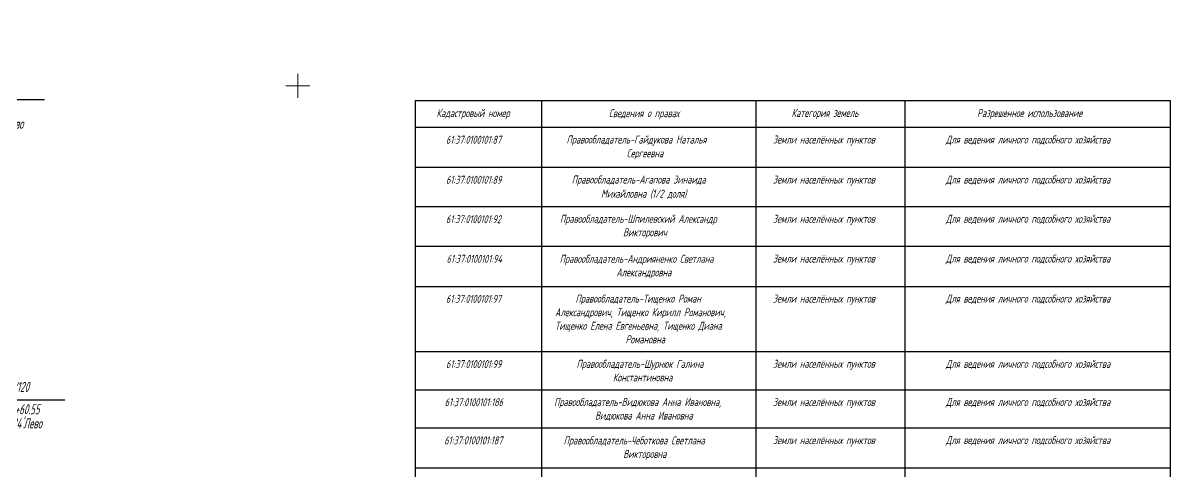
# Model space of a CAD drawing. Extents: x 2208637 to 2213412, y 575334 to 577367.
# Drawn here: x 2211165.7 to 2211309, y 576501.9 to 576557.9 of the extents above; entities that cross this region are included whole.
import ezdxf

# ---------------------------------------------------------------- set-up
doc = ezdxf.new("R2010")
doc.units = 0
doc.header["$LTSCALE"] = 0.5
doc.layers.get('0').update_dxf_attribs({"lineweight": 25})
for name, color, linetype, lineweight in [('ИИ_ГРАНИЦЫ_ЗЕМЛЕПОЛЬЗОВАТЕЛЕЙ', 7, 'Continuous', 25), ('ИИ_КООРДИНАТНАЯ_СЕТКА', 3, 'Continuous', 25), ('ИИ_ТРАССЫ_КЛС', 5, 'Continuous', 40)]:
    doc.layers.add(name, color=color, linetype=linetype, lineweight=lineweight)
doc.styles.add('D431', font='', dxfattribs={"height": 1})
doc.styles.add('GOST 2.304', font='cs_gost2304.shx', dxfattribs={"width": 0.8, "oblique": 15})
doc.styles.get('D431').set_extended_font_data('D431', italic=True)

# ---------------------------------------------------------------- blocks, each defined once
blk = doc.blocks.new('500_12')
at = {"color": 0, "linetype": 'Continuous', "lineweight": -2, "flags": 128}
for points in [[(0, 3), (0, -3)], [(-3, 0), (3, 0)]]:
    blk.add_lwpolyline(points, dxfattribs=at)
at = {"color": 7, "linetype": 'Continuous', "lineweight": -2, "style": 'D431'}
blk.add_attdef('Вертикальная_подпись', (-0.5, 0.5), '', height=2, rotation=90, dxfattribs=at)
blk.add_attdef('Горизонтальная_подпись', (0.5, 0.5), '', height=2, dxfattribs=at)

msp = doc.modelspace()

# ---------------------------------------------------------------- linework, layer by layer
at = {"layer": 'ИИ_ГРАНИЦЫ_ЗЕМЛЕПОЛЬЗОВАТЕЛЕЙ', "flags": 128}
for points in [[(2211214.66, 576548.16), (2211214.66, 576450.81)], [(2211214.66, 576548.16), (2211308.97, 576548.16)], [(2211230.46, 576548.16), (2211230.46, 576450.81)], [(2211257.21, 576548.16), (2211257.21, 576450.81)], [(2211275.84, 576548.16), (2211275.84, 576450.81)], [(2211308.97, 576548.16), (2211308.97, 576450.81)], [(2211214.66, 576544.83), (2211308.97, 576544.83)], [(2211214.66, 576539.83), (2211308.97, 576539.83)], [(2211214.66, 576534.93), (2211308.97, 576534.93)], [(2211214.66, 576529.96), (2211308.97, 576529.96)], [(2211214.66, 576524.96), (2211308.97, 576524.96)], [(2211214.66, 576516.81), (2211308.97, 576516.81)], [(2211214.66, 576512.05), (2211308.97, 576512.05)], [(2211214.66, 576507.28), (2211308.97, 576507.28)], [(2211214.66, 576502.28), (2211308.97, 576502.28)]]:
    msp.add_lwpolyline(points, dxfattribs=at)
at = {"layer": 'ИИ_ТРАССЫ_КЛС', "lineweight": 25, "flags": 128}
for points in [[(2211101.85, 576557.86), (2211160.31, 576548.3), (2211168.35, 576548.3)], [(2211099.54, 576533.93), (2211162.36, 576510.78), (2211170.9, 576510.78)]]:
    msp.add_lwpolyline(points, dxfattribs=at)

# ---------------------------------------------------------------- block references
at = {"layer": 'ИИ_КООРДИНАТНАЯ_СЕТКА', "color": 3, "lineweight": 20, "xscale": 0.5, "yscale": 0.5, "zscale": 0.5}
msp.add_blockref('500_12', (2211200, 576550), dxfattribs=at)

# ---------------------------------------------------------------- wipeouts: each hides what was drawn before it
at = {"lineweight": 0}
for points, layer in [([(2211217.38, 576546.03), (2211227.74, 576546.03), (2211227.74, 576547.2), (2211217.38, 576547.2)], 'ИИ_ГРАНИЦЫ_ЗЕМЛЕПОЛЬЗОВАТЕЛЕЙ'), ([(2211238.94, 576546.02), (2211248.73, 576546.02), (2211248.73, 576547.21), (2211238.94, 576547.21)], 'ИИ_ГРАНИЦЫ_ЗЕМЛЕПОЛЬЗОВАТЕЛЕЙ'), ([(2211261.74, 576546.05), (2211271.31, 576546.05), (2211271.31, 576547.19), (2211261.74, 576547.19)], 'ИИ_ГРАНИЦЫ_ЗЕМЛЕПОЛЬЗОВАТЕЛЕЙ'), ([(2211284.92, 576546.04), (2211299.89, 576546.04), (2211299.89, 576547.2), (2211284.92, 576547.2)], 'ИИ_ГРАНИЦЫ_ЗЕМЛЕПОЛЬЗОВАТЕЛЕЙ'), ([(2211218.56, 576542.7), (2211226.57, 576542.7), (2211226.57, 576543.9), (2211218.56, 576543.9)], 'ИИ_ГРАНИЦЫ_ЗЕМЛЕПОЛЬЗОВАТЕЛЕЙ'), ([(2211259.42, 576542.73), (2211273.63, 576542.73), (2211273.63, 576543.9), (2211259.42, 576543.9)], 'ИИ_ГРАНИЦЫ_ЗЕМЛЕПОЛЬЗОВАТЕЛЕЙ'), ([(2211280.99, 576542.73), (2211303.82, 576542.73), (2211303.82, 576543.9), (2211280.99, 576543.9)], 'ИИ_ГРАНИЦЫ_ЗЕМЛЕПОЛЬЗОВАТЕЛЕЙ'), ([(2211241.16, 576541.01), (2211246.51, 576541.01), (2211246.51, 576542.2), (2211241.16, 576542.2)], 'ИИ_ГРАНИЦЫ_ЗЕМЛЕПОЛЬЗОВАТЕЛЕЙ'), ([(2211218.57, 576537.7), (2211226.56, 576537.7), (2211226.56, 576538.9), (2211218.57, 576538.9)], 'ИИ_ГРАНИЦЫ_ЗЕМЛЕПОЛЬЗОВАТЕЛЕЙ'), ([(2211259.42, 576537.73), (2211273.63, 576537.73), (2211273.63, 576538.9), (2211259.42, 576538.9)], 'ИИ_ГРАНИЦЫ_ЗЕМЛЕПОЛЬЗОВАТЕЛЕЙ'), ([(2211280.99, 576537.73), (2211303.82, 576537.73), (2211303.82, 576538.9), (2211280.99, 576538.9)], 'ИИ_ГРАНИЦЫ_ЗЕМЛЕПОЛЬЗОВАТЕЛЕЙ'), ([(2211237.93, 576535.96), (2211249.74, 576535.96), (2211249.74, 576537.2), (2211237.93, 576537.2)], 'ИИ_ГРАНИЦЫ_ЗЕМЛЕПОЛЬЗОВАТЕЛЕЙ'), ([(2211218.56, 576532.78), (2211226.57, 576532.78), (2211226.57, 576534), (2211218.56, 576534)], 'ИИ_ГРАНИЦЫ_ЗЕМЛЕПОЛЬЗОВАТЕЛЕЙ'), ([(2211259.42, 576532.83), (2211273.63, 576532.83), (2211273.63, 576534), (2211259.42, 576534)], 'ИИ_ГРАНИЦЫ_ЗЕМЛЕПОЛЬЗОВАТЕЛЕЙ'), ([(2211280.99, 576532.83), (2211303.82, 576532.83), (2211303.82, 576534), (2211280.99, 576534)], 'ИИ_ГРАНИЦЫ_ЗЕМЛЕПОЛЬЗОВАТЕЛЕЙ'), ([(2211240.69, 576531.14), (2211246.98, 576531.14), (2211246.98, 576532.3), (2211240.69, 576532.3)], 'ИИ_ГРАНИЦЫ_ЗЕМЛЕПОЛЬЗОВАТЕЛЕЙ'), ([(2211218.64, 576527.83), (2211226.49, 576527.83), (2211226.49, 576529.03), (2211218.64, 576529.03)], 'ИИ_ГРАНИЦЫ_ЗЕМЛЕПОЛЬЗОВАТЕЛЕЙ'), ([(2211259.42, 576527.86), (2211273.63, 576527.86), (2211273.63, 576529.03), (2211259.42, 576529.03)], 'ИИ_ГРАНИЦЫ_ЗЕМЛЕПОЛЬЗОВАТЕЛЕЙ'), ([(2211280.99, 576527.86), (2211303.82, 576527.86), (2211303.82, 576529.03), (2211280.99, 576529.03)], 'ИИ_ГРАНИЦЫ_ЗЕМЛЕПОЛЬЗОВАТЕЛЕЙ'), ([(2211239.84, 576526.14), (2211247.83, 576526.14), (2211247.83, 576527.31), (2211239.84, 576527.31)], 'ИИ_ГРАНИЦЫ_ЗЕМЛЕПОЛЬЗОВАТЕЛЕЙ'), ([(2211218.56, 576522.83), (2211226.57, 576522.83), (2211226.57, 576524.03), (2211218.56, 576524.03)], 'ИИ_ГРАНИЦЫ_ЗЕМЛЕПОЛЬЗОВАТЕЛЕЙ'), ([(2211259.42, 576522.86), (2211273.63, 576522.86), (2211273.63, 576524.03), (2211259.42, 576524.03)], 'ИИ_ГРАНИЦЫ_ЗЕМЛЕПОЛЬЗОВАТЕЛЕЙ'), ([(2211280.99, 576522.86), (2211303.82, 576522.86), (2211303.82, 576524.03), (2211280.99, 576524.03)], 'ИИ_ГРАНИЦЫ_ЗЕМЛЕПОЛЬЗОВАТЕЛЕЙ'), ([(2211241, 576517.77), (2211246.67, 576517.77), (2211246.67, 576518.94), (2211241, 576518.94)], 'ИИ_ГРАНИЦЫ_ЗЕМЛЕПОЛЬЗОВАТЕЛЕЙ'), ([(2211218.57, 576514.68), (2211226.56, 576514.68), (2211226.56, 576515.88), (2211218.57, 576515.88)], 'ИИ_ГРАНИЦЫ_ЗЕМЛЕПОЛЬЗОВАТЕЛЕЙ'), ([(2211259.42, 576514.72), (2211273.63, 576514.72), (2211273.63, 576515.88), (2211259.42, 576515.88)], 'ИИ_ГРАНИЦЫ_ЗЕМЛЕПОЛЬЗОВАТЕЛЕЙ'), ([(2211280.99, 576514.71), (2211303.82, 576514.71), (2211303.82, 576515.88), (2211280.99, 576515.88)], 'ИИ_ГРАНИЦЫ_ЗЕМЛЕПОЛЬЗОВАТЕЛЕЙ'), ([(2211239.42, 576513.02), (2211248.25, 576513.02), (2211248.25, 576514.18), (2211239.42, 576514.18)], 'ИИ_ГРАНИЦЫ_ЗЕМЛЕПОЛЬЗОВАТЕЛЕЙ'), ([(2211218.4, 576509.92), (2211226.73, 576509.92), (2211226.73, 576511.12), (2211218.4, 576511.12)], 'ИИ_ГРАНИЦЫ_ЗЕМЛЕПОЛЬЗОВАТЕЛЕЙ'), ([(2211259.42, 576509.95), (2211273.63, 576509.95), (2211273.63, 576511.12), (2211259.42, 576511.12)], 'ИИ_ГРАНИЦЫ_ЗЕМЛЕПОЛЬЗОВАТЕЛЕЙ'), ([(2211280.99, 576509.95), (2211303.82, 576509.95), (2211303.82, 576511.12), (2211280.99, 576511.12)], 'ИИ_ГРАНИЦЫ_ЗЕМЛЕПОЛЬЗОВАТЕЛЕЙ'), ([(2211237.19, 576508.25), (2211250.48, 576508.25), (2211250.48, 576509.42), (2211237.19, 576509.42)], 'ИИ_ГРАНИЦЫ_ЗЕМЛЕПОЛЬЗОВАТЕЛЕЙ'), ([(2211218.35, 576505.15), (2211226.78, 576505.15), (2211226.78, 576506.35), (2211218.35, 576506.35)], 'ИИ_ГРАНИЦЫ_ЗЕМЛЕПОЛЬЗОВАТЕЛЕЙ'), ([(2211259.42, 576505.18), (2211273.63, 576505.18), (2211273.63, 576506.35), (2211259.42, 576506.35)], 'ИИ_ГРАНИЦЫ_ЗЕМЛЕПОЛЬЗОВАТЕЛЕЙ'), ([(2211280.99, 576505.18), (2211303.82, 576505.18), (2211303.82, 576506.35), (2211280.99, 576506.35)], 'ИИ_ГРАНИЦЫ_ЗЕМЛЕПОЛЬЗОВАТЕЛЕЙ'), ([(2211240.71, 576503.46), (2211246.96, 576503.46), (2211246.96, 576504.63), (2211240.71, 576504.63)], 'ИИ_ГРАНИЦЫ_ЗЕМЛЕПОЛЬЗОВАТЕЛЕЙ'), ([(2211159.89, 576544.57), (2211168.04, 576544.57), (2211168.04, 576546.02), (2211159.89, 576546.02)], 'ИИ_ТРАССЫ_КЛС'), ([(2211161.98, 576507.14), (2211170.51, 576507.14), (2211170.51, 576508.59), (2211161.98, 576508.59)], 'ИИ_ТРАССЫ_КЛС')]:
    msp.add_wipeout(points, dxfattribs=at).dxf.layer = layer

# ---------------------------------------------------------------- next in the draw order: texts
at = {"layer": 'ИИ_ГРАНИЦЫ_ЗЕМЛЕПОЛЬЗОВАТЕЛЕЙ', "style": 'GOST 2.304', "oblique": 15, "width": 0.8}
for s, p in [('Кадастровый номер', (2211217.33, 576546.1)), ('Сведения о правах', (2211238.87, 576546.09)), ('Категория земель', (2211261.69, 576546.12)), ('Разрешенное использование', (2211284.87, 576546.11)), ('61:37:0100101:87', (2211218.51, 576542.77)), ('Земли населённых пунктов', (2211259.36, 576542.8)), ('Для ведения личного подсобного хозяйства', (2211280.97, 576542.8)), ('61:37:0100101:89', (2211218.52, 576537.77)), ('Земли населённых пунктов', (2211259.36, 576537.8)), ('Для ведения личного подсобного хозяйства', (2211280.97, 576537.8)), ('61:37:0100101:92', (2211218.51, 576532.85)), ('Земли населённых пунктов', (2211259.36, 576532.9)), ('Для ведения личного подсобного хозяйства', (2211280.97, 576532.9)), ('61:37:0100101:94', (2211218.59, 576527.9)), ('Земли населённых пунктов', (2211259.36, 576527.93)), ('Для ведения личного подсобного хозяйства', (2211280.97, 576527.93)), ('61:37:0100101:97', (2211218.51, 576522.9)), ('Земли населённых пунктов', (2211259.36, 576522.93)), ('Для ведения личного подсобного хозяйства', (2211280.97, 576522.93)), ('61:37:0100101:99', (2211218.52, 576514.75)), ('Земли населённых пунктов', (2211259.36, 576514.79)), ('Для ведения личного подсобного хозяйства', (2211280.97, 576514.78)), ('61:37:0100101:186', (2211218.35, 576509.99)), ('Земли населённых пунктов', (2211259.36, 576510.02)), ('Для ведения личного подсобного хозяйства', (2211280.97, 576510.02)), ('61:37:0100101:187', (2211218.3, 576505.22)), ('Земли населённых пунктов', (2211259.36, 576505.25)), ('Для ведения личного подсобного хозяйства', (2211280.97, 576505.25))]:
    msp.add_text(s, height=1, dxfattribs=at).set_placement(p)

# ---------------------------------------------------------------- next in the draw order: wipeouts: each hides what was drawn before it
at = {"lineweight": 0}
for points, layer in [([(2211233.62, 576542.73), (2211254.05, 576542.73), (2211254.05, 576543.9), (2211233.62, 576543.9)], 'ИИ_ГРАНИЦЫ_ЗЕМЛЕПОЛЬЗОВАТЕЛЕЙ'), ([(2211234.28, 576537.73), (2211253.39, 576537.73), (2211253.39, 576538.9), (2211234.28, 576538.9)], 'ИИ_ГРАНИЦЫ_ЗЕМЛЕПОЛЬЗОВАТЕЛЕЙ'), ([(2211232.81, 576532.83), (2211254.85, 576532.83), (2211254.85, 576534), (2211232.81, 576534)], 'ИИ_ГРАНИЦЫ_ЗЕМЛЕПОЛЬЗОВАТЕЛЕЙ'), ([(2211232.77, 576527.83), (2211254.9, 576527.83), (2211254.9, 576529.03), (2211232.77, 576529.03)], 'ИИ_ГРАНИЦЫ_ЗЕМЛЕПОЛЬЗОВАТЕЛЕЙ'), ([(2211232.43, 576519.47), (2211255.24, 576519.47), (2211255.24, 576520.63), (2211232.43, 576520.63)], 'ИИ_ГРАНИЦЫ_ЗЕМЛЕПОЛЬЗОВАТЕЛЕЙ'), ([(2211234.87, 576514.71), (2211252.8, 576514.71), (2211252.8, 576515.88), (2211234.87, 576515.88)], 'ИИ_ГРАНИЦЫ_ЗЕМЛЕПОЛЬЗОВАТЕЛЕЙ'), ([(2211232.07, 576509.95), (2211255.6, 576509.95), (2211255.6, 576511.12), (2211232.07, 576511.12)], 'ИИ_ГРАНИЦЫ_ЗЕМЛЕПОЛЬЗОВАТЕЛЕЙ'), ([(2211233.26, 576505.15), (2211254.41, 576505.15), (2211254.41, 576506.35), (2211233.26, 576506.35)], 'ИИ_ГРАНИЦЫ_ЗЕМЛЕПОЛЬЗОВАТЕЛЕЙ'), ([(2211160.09, 576546.6), (2211167.4, 576546.6), (2211167.4, 576548.09), (2211160.09, 576548.09)], 'ИИ_ТРАССЫ_КЛС'), ([(2211163.81, 576511.69), (2211167.74, 576511.69), (2211167.74, 576513.21), (2211163.81, 576513.21)], 'ИИ_ТРАССЫ_КЛС'), ([(2211162.22, 576508.9), (2211169.73, 576508.9), (2211169.73, 576510.4), (2211162.22, 576510.4)], 'ИИ_ТРАССЫ_КЛС')]:
    msp.add_wipeout(points, dxfattribs=at).dxf.layer = layer

# ---------------------------------------------------------------- next in the draw order: texts
at = {"layer": 'ИИ_ГРАНИЦЫ_ЗЕМЛЕПОЛЬЗОВАТЕЛЕЙ', "style": 'GOST 2.304', "oblique": 15, "width": 0.8}
for s, p in [('Правообладатель-Гайдукова Наталья', (2211233.57, 576542.8)), ('Сергеевна', (2211241.09, 576541.08)), ('Правообладатель-Агапова Зинаида', (2211234.23, 576537.8)), ('Михайловна (1/2 доля)', (2211237.88, 576536.03)), ('Правообладатель-Шпилевский Александр', (2211232.76, 576532.9)), ('Викторович', (2211240.64, 576531.21)), ('Правообладатель-Андрияненко Светлана', (2211232.72, 576527.9)), ('Александровна', (2211239.79, 576526.21)), ('Романовна', (2211240.95, 576517.84)), ('Правообладатель-Шурнюк Галина', (2211234.82, 576514.78)), ('Константиновна', (2211239.37, 576513.09)), ('Правообладатель-Видюкова Анна Ивановна,', (2211232.02, 576510.02)), ('Видюкова Анна Ивановна', (2211237.14, 576508.32)), ('Правообладатель-Чеботкова Светлана', (2211233.21, 576505.22)), ('Викторовна', (2211240.66, 576503.53))]:
    msp.add_text(s, height=1, dxfattribs=at).set_placement(p)
at = {"layer": 'ИИ_ТРАССЫ_КЛС', "lineweight": 25, "style": 'GOST 2.304', "oblique": 15, "width": 0.8}
for s, p in [("а=5°57'Лево", (2211159.82, 576544.65)), ('ВУ120', (2211163.75, 576511.78)), ('ПК63+60.55', (2211162.16, 576508.99)), ("а=17°14'Лево", (2211161.91, 576507.22))]:
    msp.add_text(s, height=1.25, dxfattribs=at).set_placement(p)

# ---------------------------------------------------------------- next in the draw order: wipeouts: each hides what was drawn before it
at = {"lineweight": 0}
msp.add_wipeout([(2211232.19, 576521.16), (2211255.48, 576521.16), (2211255.48, 576522.33), (2211232.19, 576522.33)], dxfattribs=at).dxf.layer = 'ИИ_ГРАНИЦЫ_ЗЕМЛЕПОЛЬЗОВАТЕЛЕЙ'

# ---------------------------------------------------------------- next in the draw order: texts
at = {"layer": 'ИИ_ГРАНИЦЫ_ЗЕМЛЕПОЛЬЗОВАТЕЛЕЙ', "style": 'GOST 2.304', "oblique": 15, "width": 0.8}
msp.add_text('Тищенко Елена Евгеньевна, Тищенко Диана', height=1, dxfattribs=at).set_placement((2211232.14, 576519.54))

# ---------------------------------------------------------------- next in the draw order: wipeouts: each hides what was drawn before it
at = {"lineweight": 0}
msp.add_wipeout([(2211234.74, 576522.86), (2211252.93, 576522.86), (2211252.93, 576524.03), (2211234.74, 576524.03)], dxfattribs=at).dxf.layer = 'ИИ_ГРАНИЦЫ_ЗЕМЛЕПОЛЬЗОВАТЕЛЕЙ'

# ---------------------------------------------------------------- next in the draw order: texts
at = {"layer": 'ИИ_ГРАНИЦЫ_ЗЕМЛЕПОЛЬЗОВАТЕЛЕЙ', "style": 'GOST 2.304', "oblique": 15, "width": 0.8}
for s, p in [('Правообладатель-Тищенко Роман', (2211234.69, 576522.93)), ('Александрович, Тищенко Кирилл Романович,', (2211232.14, 576521.23))]:
    msp.add_text(s, height=1, dxfattribs=at).set_placement(p)

doc.saveas('drawing.dxf')
